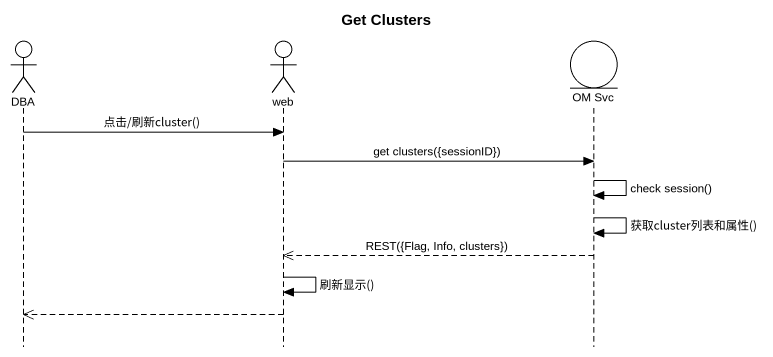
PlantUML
@startuml
title Get Clusters
hide footbox
actor DBA
actor web
entity "OM Svc" as OM_Svc

DBA -> web : 点击/刷新cluster()
web -> OM_Svc : get clusters({sessionID})
OM_Svc -> OM_Svc : check session()
OM_Svc -> OM_Svc : 获取cluster列表和属性()
OM_Svc -->> web : REST({Flag, Info, clusters})
web -> web : 刷新显示()
web -->> DBA
@enduml
